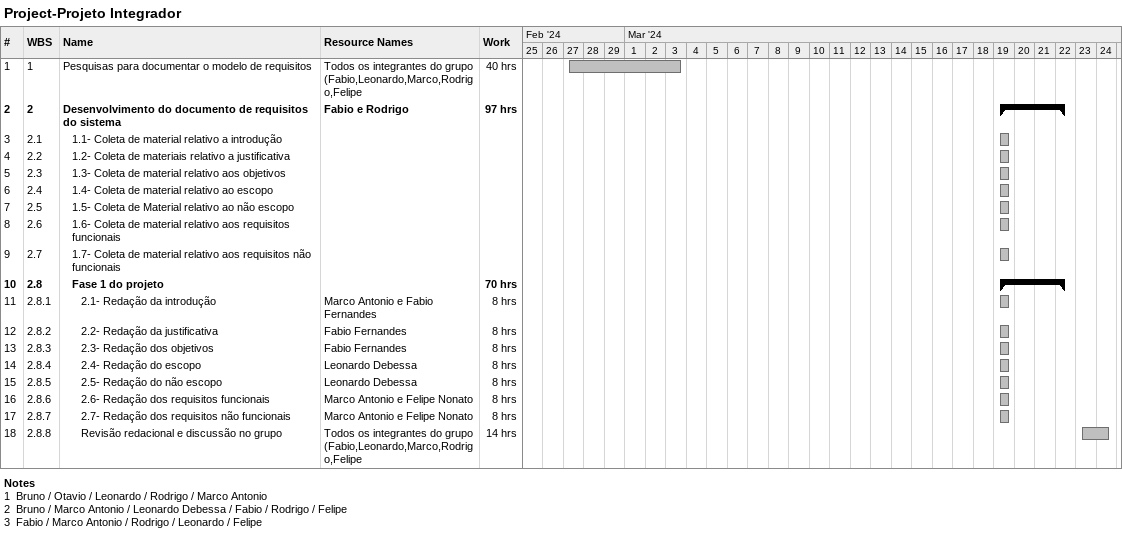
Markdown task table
Project-Projeto Integrador

| ID | WBS | Task | Start | Finish | Resources | Work (h) |
|---|---|---|---|---|---|---|
| 1 | 1 | Pesquisas para documentar o modelo de requisitos | 2024-02-27 | 2024-03-03 | Todos os integrantes do grupo (Fabio,Leonardo,Marco,Rodrigo,Felipe | 40 |
| 2 | 2 | **Desenvolvimento do documento de requisitos do sistema** | 2024-03-19 | 2024-03-22 | Fabio e Rodrigo | 97 |
| 3 | 2.1 | 1.1- Coleta de material relativo a introdução | 2024-03-19 | 2024-03-19 |  |  |
| 4 | 2.2 | 1.2- Coleta de materiais relativo a justificativa | 2024-03-19 | 2024-03-19 |  |  |
| 5 | 2.3 | 1.3- Coleta de material relativo aos objetivos | 2024-03-19 | 2024-03-19 |  |  |
| 6 | 2.4 | 1.4- Coleta de material relativo ao escopo | 2024-03-19 | 2024-03-19 |  |  |
| 7 | 2.5 | 1.5- Coleta de Material relativo ao não escopo | 2024-03-19 | 2024-03-19 |  |  |
| 8 | 2.6 | 1.6- Coleta de material relativo aos requisitos funcionais | 2024-03-19 | 2024-03-19 |  |  |
| 9 | 2.7 | 1.7- Coleta de material relativo aos requisitos não funcionais | 2024-03-19 | 2024-03-19 |  |  |
| 10 | 2.8 | **Fase 1 do projeto** | 2024-03-19 | 2024-03-22 |  | 70 |
| 11 | 2.8.1 | 2.1- Redação da introdução | 2024-03-19 | 2024-03-19 | Marco Antonio e Fabio Fernandes | 8 |
| 12 | 2.8.2 | 2.2- Redação da justificativa | 2024-03-19 | 2024-03-19 | Fabio Fernandes | 8 |
| 13 | 2.8.3 | 2.3- Redação dos objetivos | 2024-03-19 | 2024-03-19 | Fabio Fernandes | 8 |
| 14 | 2.8.4 | 2.4- Redação do escopo | 2024-03-19 | 2024-03-19 | Leonardo Debessa | 8 |
| 15 | 2.8.5 | 2.5- Redação do não escopo | 2024-03-19 | 2024-03-19 | Leonardo Debessa | 8 |
| 16 | 2.8.6 | 2.6- Redação dos requisitos funcionais | 2024-03-19 | 2024-03-19 | Marco Antonio e Felipe Nonato | 8 |
| 17 | 2.8.7 | 2.7- Redação dos requisitos não funcionais | 2024-03-19 | 2024-03-19 | Marco Antonio e Felipe Nonato | 8 |
| 18 | 2.8.8 | Revisão redacional e discussão no grupo | 2024-03-23 | 2024-03-24 | Todos os integrantes do grupo (Fabio,Leonardo,Marco,Rodrigo,Felipe | 14 |

Notes
- 1: Bruno / Otavio / Leonardo / Rodrigo / Marco Antonio
- 2: Bruno / Marco Antonio / Leonardo Debessa / Fabio / Rodrigo / Felipe
- 3: Fabio / Marco Antonio / Rodrigo / Leonardo / Felipe
